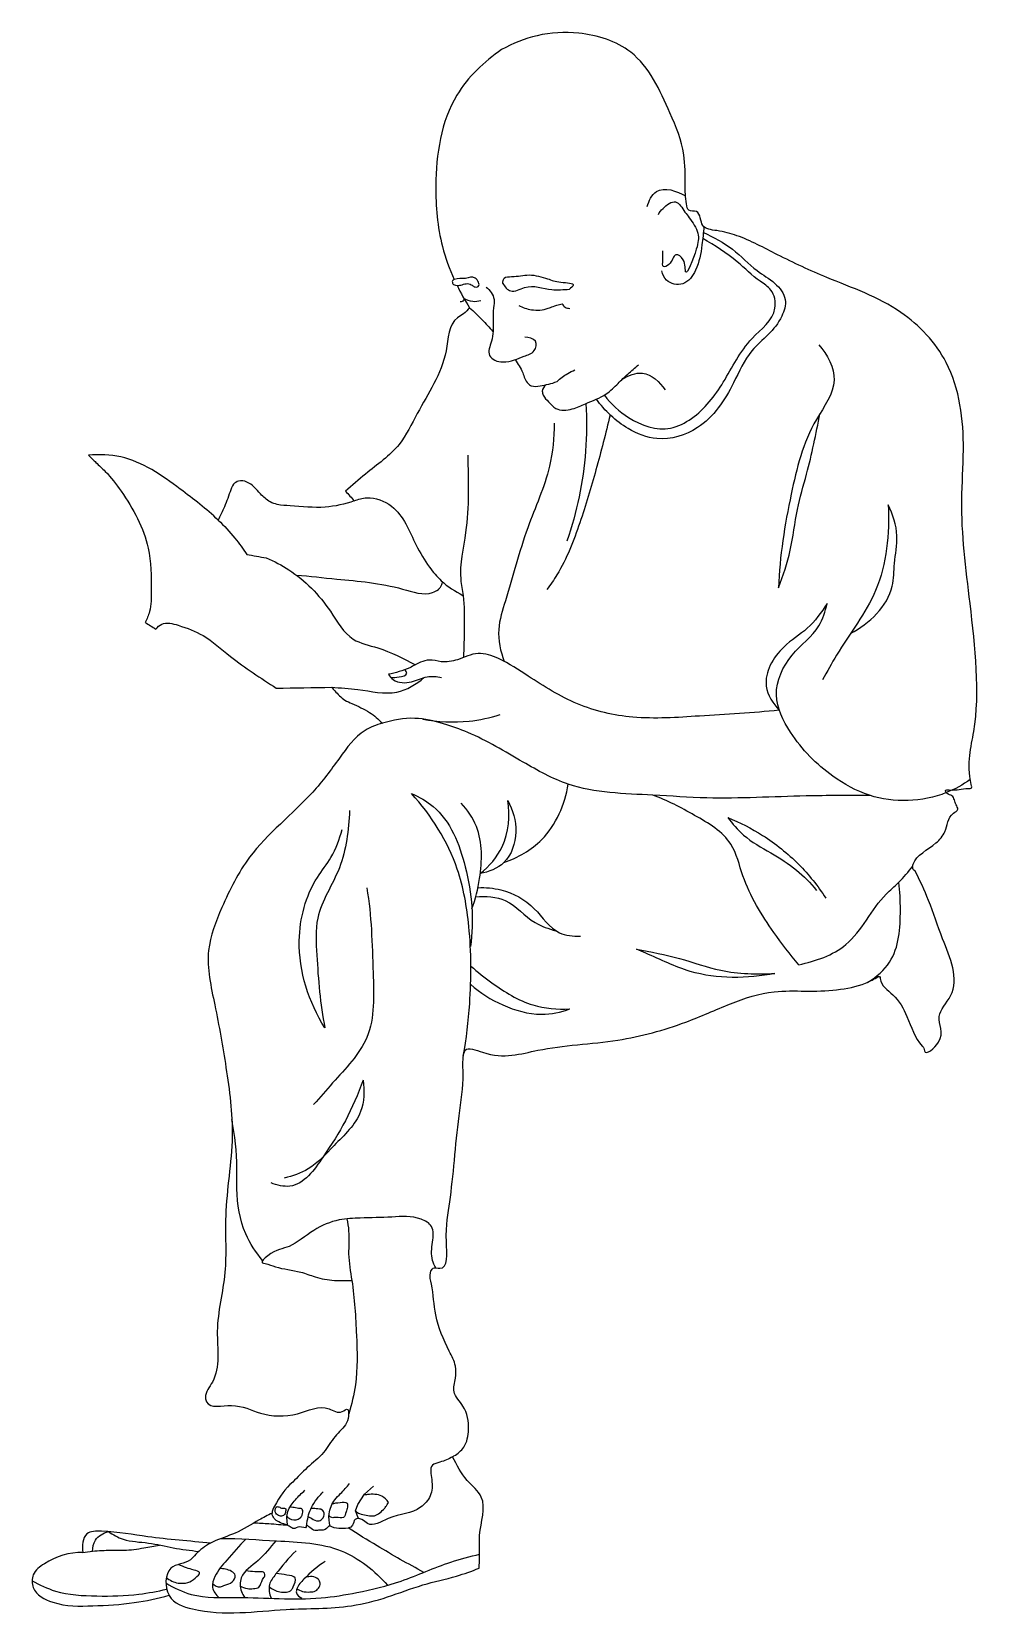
# Model space of a CAD drawing. Header units: millimetres. Extents: x -401 to 307, y -571 to 611.
import ezdxf

# ---------------------------------------------------------------- set-up
doc = ezdxf.new("R2010")
doc.units = ezdxf.units.MM
doc.header["$MEASUREMENT"] = 0
doc.layers.add('Inner', color=7, linetype='Continuous', true_color=0x5200ff)
doc.layers.add('Outer', color=7, linetype='Continuous', true_color=0xab00ff)

msp = doc.modelspace()

# ---------------------------------------------------------------- linework, layer by layer
at = {"layer": 'Inner'}
msp.add_lwpolyline([(-157.2, -498.1), (-159.4, -492.4), (-157.8, -487.5), (-152.9, -479.9), (-146, -474)], dxfattribs=at)
for points, knots in [([(58.1, 480.2), (59.3, 484.4), (65.1, 497.1), (80.4, 491.9), (86.6, 488.1)], [0, 0, 0, 0, 7.508672, 20.139047, 20.139047, 20.139047, 20.139047]), ([(66.4, 474.4), (67.3, 476), (70.5, 480), (80, 487.1), (85.2, 477.1), (91, 470), (97.3, 460.5), (95.4, 448), (85.3, 423.3), (87.2, 440.5), (77.7, 446.9), (76.9, 437.5), (68.9, 434), (70.2, 441.5), (69.7, 444.7), (69.8, 447.1)], [0, 0, 0, 0, 3.27911, 9.309549, 15.270479, 18.234533, 25.890577, 32.761551, 43.544649, 48.942343, 52.691609, 57.822272, 60.424176, 62.953718, 67.106589, 67.106589, 67.106589, 67.106589]), ([(100.3, 465.3), (100.1, 460.7), (98.8, 449.6), (96.3, 434.4), (86.4, 420.3), (72.3, 423), (69.5, 429.8), (69, 432.3)], [0, 0, 0, 0, 7.876825, 19.05514, 27.004364, 34.15899, 38.711001, 38.711001, 38.711001, 38.711001]), ([(100, 460.8), (107.6, 457.4), (122.4, 449.7), (137.3, 433.1), (153.2, 424.4), (163.2, 411.7), (158.5, 396.5), (148.8, 384.3), (132.5, 371.1), (121.2, 343.7), (101.7, 314.2), (67.8, 303.8), (40.2, 315), (26.4, 327.8), (20.2, 336.6)], [0, 0, 0, 0, 14.321701, 28.289868, 37.720901, 45.947748, 53.242889, 62.9526, 72.833677, 88.681977, 113.321704, 131.355878, 144.398587, 162.923108, 162.923108, 162.923108, 162.923108]), ([(26.2, 339.6), (31, 333), (44.9, 320), (71.1, 310.9), (97.5, 324.6), (116.7, 349.6), (131, 380.5), (156.2, 398.1), (152.4, 418.3), (138.5, 426.3), (123.9, 441.7), (108.5, 451.1), (99.6, 456.4)], [0, 0, 0, 0, 14.146312, 32.639799, 42.627938, 63.270216, 85.694338, 101.955441, 109.929857, 115.873636, 128.757828, 146.594863, 146.594863, 146.594863, 146.594863]), ([(-83.8, 421.4), (-82.9, 421.3), (-80.4, 421.7), (-77.2, 423), (-73.2, 422.5), (-71.2, 420), (-68.6, 420.1), (-67.9, 420.7), (-66.4, 421.9), (-70.1, 429.5), (-78, 425.6), (-83.1, 426.9), (-85.9, 425.7)], [16.88919, 16.88919, 16.88919, 16.88919, 18.459614, 20.934545, 23.113885, 24.610752, 26.386374, 26.386374, 26.386374, 30.235798, 34.333322, 39.228399, 39.228399, 39.228399, 39.228399]), ([(-49.6, 422.9), (-49.6, 424.2), (-49.1, 428.1), (-39.9, 427.6), (-30.1, 430.4), (-16.6, 426.8), (-8.4, 423.2), (6.2, 423.5), (1.1, 419.4), (0, 418.6)], [0, 0, 0, 0, 2.294846, 5.587856, 13.060244, 21.163316, 27.088587, 32.574584, 34.969219, 34.969219, 34.969219, 34.969219]), ([(-62.1, 420.2), (-59.3, 417.9), (-55.2, 412.7), (-56.9, 403.4), (-56.8, 392.9), (-56.7, 381.5), (-61.8, 370.2), (-55.4, 365), (-48.7, 363.8), (-41.2, 365.6), (-33.7, 368.8), (-25.6, 371), (-23.4, 381.5), (-30.3, 382.7), (-33.2, 382.7)], [0, 0, 0, 0, 6.296629, 9.895717, 15.762847, 24.308785, 30.409137, 33.488501, 36.976511, 41.98489, 46.413103, 51.410754, 55.423526, 60.272176, 60.272176, 60.272176, 60.272176]), ([(-49.6, 422.9), (-48.3, 420.5), (-43.3, 414.5), (-30.1, 423.5), (-15.5, 417.1), (-4.4, 418.3), (0, 418.6)], [0, 0, 0, 0, 4.660088, 10.829087, 22.510249, 30.019726, 30.019726, 30.019726, 30.019726]), ([(-78.6, 411.7), (-78.7, 410.8), (-79.4, 409.1), (-80.9, 409.1), (-81.5, 409.2)], [0, 0, 0, 0, 1.518373, 2.431252, 2.431252, 2.431252, 2.431252]), ([(-66.1, 410), (-68, 409.4), (-72.4, 408.8), (-76.7, 410.4), (-78.6, 411.7)], [0, 0, 0, 0, 3.441574, 7.499915, 7.499915, 7.499915, 7.499915]), ([(-74.5, 404.8), (-71.2, 401.9), (-65.3, 396.1), (-59.6, 390.1), (-57, 387.1)], [0, 0, 0, 0, 7.507701, 14.310463, 14.310463, 14.310463, 14.310463]), ([(-37.8, 406.5), (-34.9, 404.9), (-27.6, 402.4), (-17.3, 403.1), (-11.5, 406.2), (-5.3, 407.6)], [0, 0, 0, 0, 5.814394, 13.041896, 16.948481, 16.948481, 16.948481, 16.948481]), ([(-5.4, 407.8), (-4.9, 406.7), (-3.4, 404.8), (-0.9, 404.3), (0.3, 404.3)], [0, 0, 0, 0, 2.036856, 4.051294, 4.051294, 4.051294, 4.051294]), ([(186.2, 377.2), (192.4, 369.9), (203.8, 348.9), (176.6, 314.1), (164, 262.4), (156.8, 219.5), (156, 196)], [0, 0, 0, 0, 16.526736, 34.980281, 68.777808, 109.288951, 109.288951, 109.288951, 109.288951]), ([(-40.5, 366.1), (-38.5, 362.9), (-34.5, 357.4), (-32.7, 349.3), (-27.4, 345.6), (-19.5, 346.9), (-13.2, 348), (-9.2, 349.8)], [0, 0, 0, 0, 6.511296, 11.733312, 13.417362, 17.153932, 24.630721, 24.630721, 24.630721, 24.630721]), ([(-17.6, 347.3), (-19, 346.1), (-20.7, 343.3), (-19.3, 338.3), (-15.1, 334.5), (-9.4, 327.5), (2.2, 328.5), (13.8, 334.3), (26.7, 338.6), (35.9, 348), (43.7, 355.5), (48.9, 360), (51.5, 362.2)], [0, 0, 0, 0, 3.149372, 4.905043, 8.547762, 12.78801, 19.78963, 25.901702, 35.718195, 42.551699, 48.304894, 54.337413, 54.337413, 54.337413, 54.337413]), ([(-9.2, 349.8), (-6.8, 352), (-2.5, 355.2), (2.3, 357.6), (4.1, 358.4)], [0, 0, 0, 0, 5.751819, 9.135686, 9.135686, 9.135686, 9.135686]), ([(39.6, 351.5), (44, 354.3), (56.7, 359.4), (67.5, 349.4), (71.4, 343.6)], [0, 0, 0, 0, 8.984377, 20.936732, 20.936732, 20.936732, 20.936732]), ([(12.4, 333.4), (13.1, 321.5), (12.8, 286.8), (5.6, 252.4), (-1.8, 230.8)], [0, 0, 0, 0, 20.487675, 59.76324, 59.76324, 59.76324, 59.76324]), ([(30.4, 324.8), (27.2, 311.1), (20.1, 284.1), (8.3, 244), (-3.5, 213.5), (-14.1, 198.2), (-16.8, 194.7)], [0, 0, 0, 0, 24.26556, 48.070375, 72.338605, 80.0156, 80.0156, 80.0156, 80.0156]), ([(156, 196), (159.5, 205.1), (166.1, 224.2), (168.9, 253.4), (179.2, 286.7), (184, 310.7), (186.9, 325.7)], [0, 0, 0, 0, 16.804895, 34.581238, 50.271636, 76.747179, 76.747179, 76.747179, 76.747179]), ([(-11.2, 318.7), (-11.4, 307.9), (-13.9, 280.7), (-33.6, 238.5), (-43.8, 197.5), (-54.8, 164.4), (-51.4, 148.5), (-48.5, 141)], [0, 0, 0, 0, 18.631955, 46.550406, 79.314771, 91.880141, 105.848691, 105.848691, 105.848691, 105.848691]), ([(-75.8, 294.8), (-75.4, 275.6), (-74.2, 244.6), (-83, 209.8), (-78.2, 186.2), (-78.5, 166.7), (-78.6, 151.3), (-79, 143.9)], [0, 0, 0, 0, 33.071318, 53.418529, 60.242472, 74.281258, 86.895737, 86.895737, 86.895737, 86.895737]), ([(-160.4, 260.7), (-157.5, 262), (-147.9, 264.6), (-125.9, 256.2), (-117.1, 231.8), (-105.9, 212.7), (-94.6, 199.3), (-85.2, 193.1), (-79.4, 190.3)], [0, 0, 0, 0, 5.488958, 16.675247, 36.406409, 47.436463, 55.212916, 66.388004, 66.388004, 66.388004, 66.388004]), ([(237.8, 257.8), (238.9, 236.4), (235, 193.9), (204.6, 156.2), (192.3, 133.4), (188.8, 127.2)], [0, 0, 0, 0, 37.049092, 69.463566, 81.737226, 81.737226, 81.737226, 81.737226]), ([(209.8, 161.9), (223.7, 169.2), (242.4, 186.7), (241.9, 215.4), (246.4, 235.7), (241.3, 250.6), (237.8, 257.8)], [0, 0, 0, 0, 26.994449, 36.767023, 48.613826, 62.497685, 62.497685, 62.497685, 62.497685]), ([(-262, 246.4), (-257.5, 242.2), (-249.9, 234.2), (-243.4, 225), (-240.6, 220.8)], [63.742821, 63.742821, 63.742821, 63.742821, 74.342688, 83.007137, 83.007137, 83.007137, 83.007137]), ([(-226.1, 218.2), (-220.2, 215.7), (-201.5, 205.9), (-180.5, 184.5), (-165.2, 156.1), (-138.6, 151.1), (-123.9, 143.2), (-114.7, 138.6)], [0, 0, 0, 0, 11.012132, 36.112597, 51.541865, 62.695485, 80.453925, 80.453925, 80.453925, 80.453925]), ([(-203.6, 205.4), (-193.6, 204.6), (-166.9, 201.6), (-134, 199.1), (-107.3, 189.4), (-99.1, 193.7), (-97.7, 194.6)], [0, 0, 0, 0, 17.367401, 45.95139, 58.907211, 61.648143, 61.648143, 61.648143, 61.648143]), ([(-97.7, 194.6), (-97.2, 195.2), (-95.8, 196.9), (-94.8, 198.9), (-94.5, 200.2)], [0, 0, 0, 0, 1.385288, 3.770792, 3.770792, 3.770792, 3.770792]), ([(192.3, 184.2), (188, 177.6), (178.7, 164.7), (156.5, 151.9), (141.4, 125.9), (151.9, 109.6), (156.6, 104.7)], [0, 0, 0, 0, 13.598104, 26.472153, 44.824401, 56.568525, 56.568525, 56.568525, 56.568525]), ([(299.1, 53.1), (293.6, 49.1), (270.8, 36.3), (230.9, 34.9), (191.5, 57), (166.6, 82.2), (149.7, 116.5), (163.7, 147.3), (186.1, 162.8), (191, 178.4), (192.3, 184.2)], [0, 0, 0, 0, 11.770754, 44.771759, 62.444, 88.624732, 105.747139, 124.122325, 141.002537, 151.251039, 151.251039, 151.251039, 151.251039]), ([(156.6, 104.7), (136.8, 102.6), (100.4, 100.7), (49.7, 97), (5.2, 107.2), (-26.3, 127.1), (-49.1, 142.3), (-68.4, 149.2), (-82.1, 142), (-94.6, 139.8), (-103.7, 142.9), (-111.9, 140.4), (-121.1, 134.8), (-129.5, 132.5), (-134.9, 131.5)], [0, 0, 0, 0, 34.363758, 62.930642, 87.338278, 111.539335, 126.311269, 135.370526, 144.546272, 151.632006, 156.747568, 160.599137, 165.821153, 175.350438, 175.350438, 175.350438, 175.350438]), ([(-134.9, 131.5), (-134, 129.9), (-129.7, 124.8), (-117.6, 124.7), (-106.9, 130.5), (-98.9, 129.8), (-95.4, 129.1)], [0, 0, 0, 0, 3.156119, 11.023193, 18.049421, 24.135895, 24.135895, 24.135895, 24.135895]), ([(-133.2, 129.1), (-131.2, 128.9), (-127.7, 129.3), (-119.8, 130.8), (-122.1, 134.1), (-122.7, 134.8)], [0, 0, 0, 0, 3.527567, 7.185675, 8.864769, 8.864769, 8.864769, 8.864769]), ([(-177.3, 121.8), (-170.8, 121.2), (-154.7, 120.6), (-130.2, 114.3), (-114.2, 124), (-108.3, 129)], [0, 0, 0, 0, 11.347875, 28.023422, 41.296763, 41.296763, 41.296763, 41.296763]), ([(224.2, 41.1), (208.4, 41), (167.8, 41.2), (113.7, 37.8), (54.8, 42.2), (6.2, 43), (-37.4, 67.4), (-66.9, 85.3), (-94.5, 95.2), (-116, 100.2), (-131.7, 97.4), (-139.4, 94.9)], [0, 0, 0, 0, 27.321957, 70.001434, 93.10928, 129.666417, 151.28923, 178.119628, 189.155, 201.765307, 215.802366, 215.802366, 215.802366, 215.802366]), ([(-109.4, 98.1), (-98.1, 95.9), (-78.3, 94.9), (-59.2, 99), (-51.7, 101.4)], [0, 0, 0, 0, 19.906908, 33.510235, 33.510235, 33.510235, 33.510235]), ([(-48.8, -8.9), (-38.4, -5.3), (-14.5, 8.1), (-3.3, 34.4), (-0.8, 49.5)], [0, 0, 0, 0, 18.959811, 45.296811, 45.296811, 45.296811, 45.296811]), ([(-117.7, 42.5), (-112, 40), (-91.2, 28.3), (-74, -15), (-71, -52), (-73.8, -71.6)], [0, 0, 0, 0, 10.744641, 40.109553, 74.328499, 74.328499, 74.328499, 74.328499]), ([(-79.1, -153.3), (-76.8, -140.3), (-73, -108.2), (-73.1, -61.1), (-82.7, -5.8), (-102.9, 26.3), (-117.7, 42.5)], [0, 0, 0, 0, 22.650792, 55.75561, 80.816276, 118.663815, 118.663815, 118.663815, 118.663815]), ([(-46, 37.4), (-42.1, 30.4), (-37.4, 14.1), (-45.2, -10.2), (-60.1, -16), (-66.5, -17.1)], [0, 0, 0, 0, 13.923109, 28.028628, 39.201939, 39.201939, 39.201939, 39.201939]), ([(-66.5, -17.1), (-59.7, -11.7), (-45.8, 4.1), (-44.2, 26), (-46, 37.4)], [0, 0, 0, 0, 14.860409, 34.847841, 34.847841, 34.847841, 34.847841]), ([(171.2, -85.1), (164.5, -77.5), (148.8, -56.5), (130.3, -27.2), (122.3, 9.6), (93.1, 26.7), (73.2, 37.4), (62.3, 41.3)], [0, 0, 0, 0, 17.473449, 45.085597, 59.59621, 79.498343, 99.356571, 99.356571, 99.356571, 99.356571]), ([(-163.9, 29.9), (-164.8, 15.4), (-167.7, -13.1), (-190.4, -45.2), (-187.9, -87.3), (-186, -114.3), (-182.3, -132.2)], [0, 0, 0, 0, 24.997834, 48.424483, 64.250372, 95.64794, 95.64794, 95.64794, 95.64794]), ([(-72.7, -43.5), (-70, -36.2), (-65.2, -16.1), (-64.3, 13.3), (-76, 30.3), (-80.6, 35.4)], [0, 0, 0, 0, 13.425436, 35.838419, 47.696117, 47.696117, 47.696117, 47.696117]), ([(118.2, 24.7), (127.2, 21), (146.2, 11.3), (171.4, -8.9), (185.4, -26.4), (191.3, -35.4)], [0, 0, 0, 0, 16.816189, 36.584123, 55.185058, 55.185058, 55.185058, 55.185058]), ([(118.2, 24.7), (121.6, 20), (130.9, 9.2), (150.1, -1.4), (169.6, -13.4), (179.9, -24.2), (184.4, -29.7)], [0, 0, 0, 0, 10.152089, 24.127605, 37.40625, 49.595006, 49.595006, 49.595006, 49.595006]), ([(-182.3, -132.2), (-194.4, -113.1), (-207.3, -73.6), (-195.1, -27.7), (-176.1, -4.4), (-171.5, 8.5), (-169.5, 15.7)], [0, 0, 0, 0, 38.940241, 67.137745, 77.511268, 90.371941, 90.371941, 90.371941, 90.371941]), ([(171.2, -85.1), (183.6, -82.5), (213.1, -72.6), (226.9, -39.7), (246.8, -23.3), (252.9, -15.8), (256.2, -11.5)], [0, 0, 0, 0, 21.957463, 49.649274, 56.981166, 66.245089, 66.245089, 66.245089, 66.245089]), ([(-151.1, -27.9), (-147.5, -48.7), (-146.9, -85.2), (-144.3, -139.9), (-172.4, -167.9), (-185.9, -184.1), (-190.8, -189.3)], [0, 0, 0, 0, 36.449694, 64.250698, 88.663949, 100.963654, 100.963654, 100.963654, 100.963654]), ([(-69.8, -34.4), (-62.4, -33.9), (-44.4, -34.8), (-29.7, -53.7), (-15.3, -58.3), (-10, -59.8)], [0, 0, 0, 0, 12.757899, 28.644518, 38.256626, 38.256626, 38.256626, 38.256626]), ([(-68.2, -27.7), (-62.5, -27.4), (-47, -28.7), (-25.2, -40.8), (-12.1, -62.5), (2.9, -64), (8.2, -63.9)], [0, 0, 0, 0, 9.931559, 26.326353, 41.249566, 50.308777, 50.308777, 50.308777, 50.308777]), ([(223.1, -97.9), (229.2, -94), (245.6, -80), (247.4, -50.3), (246.7, -30.5), (245.7, -23.7)], [0, 0, 0, 0, 12.387146, 35.284136, 47.05188, 47.05188, 47.05188, 47.05188]), ([(50, -73.5), (60.8, -75.5), (82.1, -79.5), (115.3, -91.7), (139.9, -92.4), (153.4, -91.6)], [0, 0, 0, 0, 18.851249, 37.330318, 60.56258, 60.56258, 60.56258, 60.56258]), ([(153.4, -91.6), (132.7, -95.6), (97.7, -96.3), (65.7, -80.1), (52.4, -74.5), (50, -73.5)], [0, 0, 0, 0, 36.338063, 56.897615, 61.289108, 61.289108, 61.289108, 61.289108]), ([(-73.4, -86.1), (-68.5, -90.6), (-54.1, -101.8), (-30.2, -116.8), (-8.8, -118.6), (0.4, -118.1)], [0, 0, 0, 0, 11.496882, 31.470474, 47.451183, 47.451183, 47.451183, 47.451183]), ([(-73.6, -99.9), (-66.5, -106.1), (-49.9, -116.5), (-23.6, -124.1), (-6.3, -120.5), (0.4, -118.1)], [0, 0, 0, 0, 16.283266, 33.3817, 45.784194, 45.784194, 45.784194, 45.784194]), ([(-153.9, -171.1), (-157.6, -181.5), (-166.2, -201.8), (-183, -227.8), (-201.2, -253.6), (-218.1, -249.6), (-222.5, -247.8)], [0, 0, 0, 0, 19.007085, 37.181598, 56.151323, 64.388382, 64.388382, 64.388382, 64.388382]), ([(-153.9, -171.1), (-152.8, -178.9), (-153.3, -198.9), (-174.6, -218.2), (-191.7, -237.8), (-206.5, -242.8), (-212.7, -244.2)], [0, 0, 0, 0, 13.568004, 32.080577, 46.949546, 57.989587, 57.989587, 57.989587, 57.989587]), ([(-228.8, -305.6), (-233.9, -299.7), (-244.7, -283.3), (-248.5, -258.4), (-247.5, -229.8), (-249.6, -212.5), (-251.7, -200.5)], [0, 0, 0, 0, 13.531242, 33.193369, 42.084071, 63.01655, 63.01655, 63.01655, 63.01655]), ([(-99.7, -311.2), (-100.7, -309.4), (-103.5, -303.2), (-102.2, -292.9), (-100.5, -279.8), (-114.8, -272), (-133, -273.5), (-153.3, -273.9), (-173.4, -274.7), (-191.4, -282.2), (-207.8, -297), (-220.2, -297.1), (-231, -307.3), (-224.6, -308.3), (-216.2, -312), (-202.7, -312.9), (-188.7, -318.5), (-176.9, -320.9), (-167.6, -320.4), (-163.3, -320.5), (-162.2, -320.5)], [0, 0, 0, 0, 3.50944, 11.3238, 18.081253, 23.478957, 36.076811, 49.568245, 58.640791, 70.392087, 83.014144, 93.033552, 96.820378, 97.935856, 102.588381, 113.707328, 120.151797, 128.566502, 134.235743, 136.074416, 136.074416, 136.074416, 136.074416]), ([(-166, -274.6), (-165.4, -277.6), (-163.9, -286.3), (-165.4, -301.7), (-163.4, -314), (-162.2, -320.5)], [-26.505616, -26.505616, -26.505616, -26.505616, -21.228289, -11.422033, 0, 0, 0, 0]), ([(-162.2, -320.5), (-160.3, -334.1), (-158.6, -360), (-157.7, -393.7), (-162.4, -412.9), (-164.6, -419.9)], [0, 0, 0, 0, 23.661543, 44.918419, 57.586983, 57.586983, 57.586983, 57.586983]), ([(-87.1, -452), (-90, -453.7), (-94.8, -455.7), (-104.9, -458), (-102, -470.1), (-102.3, -481.1), (-114.2, -494.5), (-131.3, -494.4), (-148.4, -505.4), (-154.2, -498.2), (-160.8, -497.5), (-160.9, -505.1), (-167, -505.6), (-172.2, -505.5), (-175.5, -505.5), (-179.3, -502.8), (-181.5, -506.7), (-184.8, -506.8), (-187.7, -506.6), (-191.3, -508.1), (-196.6, -501.4), (-196.2, -506), (-201.8, -502.9), (-205.1, -506.5), (-208.6, -503.9), (-212.1, -502.2), (-217.7, -500.9), (-221.7, -496.8), (-221.8, -494.1), (-221.8, -494)], [488.044901, 488.044901, 488.044901, 488.044901, 493.954167, 497.454896, 503.591462, 510.513671, 516.92893, 531.618563, 540.769886, 543.831842, 546.679404, 549.390202, 553.892592, 554.604482, 558.584071, 559.379988, 561.946746, 563.761717, 564.829553, 566.965224, 570.629904, 570.98585, 573.833411, 576.424732, 578.016567, 580.40432, 583.445517, 588.00384, 588.230773, 588.230773, 588.230773, 588.230773]), ([(-178.4, -503.7), (-179.3, -500.7), (-179.9, -493.8), (-176.5, -484.9), (-169.6, -478.7), (-166.1, -474.5), (-164, -471.9)], [0, 0, 0, 0, 5.289252, 11.785663, 15.411698, 21.180546, 21.180546, 21.180546, 21.180546]), ([(-209.9, -503.3), (-210.8, -499.9), (-211.2, -492.3), (-204.5, -483.9), (-199.8, -479.1), (-197.2, -477)], [0, 0, 0, 0, 6.051032, 12.01879, 17.777118, 17.777118, 17.777118, 17.777118]), ([(-195.9, -503.2), (-195.8, -502), (-195.2, -496.9), (-192.7, -489.4), (-187.9, -482.6), (-184.9, -479.4), (-183.6, -478.2)], [0, 0, 0, 0, 1.999217, 8.897764, 13.30389, 16.361374, 16.361374, 16.361374, 16.361374]), ([(-134.9, -486.1), (-136.2, -484.2), (-140.5, -479.6), (-148, -479.9), (-152.4, -480.4), (-153.3, -480.6)], [0, 0, 0, 0, 3.974805, 10.1452, 11.7528, 11.7528, 11.7528, 11.7528]), ([(-219.4, -493), (-219.1, -494.4), (-217.3, -495.8), (-214.3, -496.6), (-211.9, -494.8), (-211.7, -492.8), (-211.3, -490.2), (-214.5, -490.6), (-216.1, -489.6), (-219.1, -488.7), (-219.8, -491.5), (-219.4, -493)], [0, 0, 0, 0, 2.089502, 3.812109, 4.891397, 6.697168, 7.378587, 8.770688, 10.50356, 11.19961, 13.562336, 13.562336, 13.562336, 13.562336]), ([(-210.6, -496.4), (-209.7, -497.5), (-206.8, -499.7), (-201.3, -498.9), (-199, -495.1), (-198.3, -491.9), (-200.3, -490.2), (-202.2, -490.8), (-204.9, -489.8), (-207.1, -489.7), (-208.6, -489.6)], [0, 0, 0, 0, 2.407253, 6.094381, 7.612834, 10.054148, 10.713721, 11.769039, 13.05631, 15.598739, 15.598739, 15.598739, 15.598739]), ([(-194.8, -496.5), (-193.9, -497.1), (-191.6, -498.2), (-188, -500.7), (-183.8, -498.4), (-182.3, -494.6), (-184.1, -491.6), (-185.7, -491), (-188, -491), (-190.1, -490.5), (-192.2, -490.7), (-192.8, -490.7)], [0, 0, 0, 0, 1.765463, 4.692184, 6.555959, 9.208468, 10.766074, 11.966662, 12.020088, 14.68164, 15.663905, 15.663905, 15.663905, 15.663905]), ([(-177, -487.2), (-175.1, -486.5), (-171.8, -486.2), (-165.3, -485.3), (-165.4, -490.1), (-166.6, -493.2), (-168, -498.7), (-173.3, -496.6), (-177, -497.9), (-178.8, -496.5), (-179.3, -495.8)], [0, 0, 0, 0, 3.583025, 6.545129, 8.209056, 10.308343, 12.936529, 15.98178, 17.959244, 19.415903, 19.415903, 19.415903, 19.415903]), ([(-159.4, -492.4), (-158.6, -493.2), (-156.2, -494.9), (-151.5, -495.5), (-146.7, -496.6), (-141.9, -494.8), (-139.2, -491.8), (-136.6, -489), (-135.5, -487.2), (-134.9, -486.1)], [0, 0, 0, 0, 2.031439, 4.946923, 7.955873, 10.457189, 13.329274, 14.882292, 17.001203, 17.001203, 17.001203, 17.001203]), ([(-355.7, -522.4), (-355.7, -519.6), (-354.3, -512.5), (-347.6, -508.8), (-343.9, -507.8)], [0, 0, 0, 0, 4.876455, 11.57007, 11.57007, 11.57007, 11.57007]), ([(-343.9, -507.8), (-340.4, -510.1), (-331.1, -515.3), (-313.9, -515.6), (-295.4, -520.3), (-282.8, -521.8), (-276.4, -522.6)], [0, 0, 0, 0, 7.123765, 18.065732, 28.9447, 39.971518, 39.971518, 39.971518, 39.971518]), ([(-209.9, -503.3), (-214.6, -502.8), (-223.2, -502.1), (-231.7, -501.6), (-235.5, -501.5)], [0, 0, 0, 0, 8.1763, 14.768744, 14.768744, 14.768744, 14.768744]), ([(-108.5, -538.2), (-120.3, -531.9), (-139.3, -521.1), (-157.8, -509.7), (-164.9, -505.1)], [0, 0, 0, 0, 23.075943, 37.555379, 37.555379, 37.555379, 37.555379]), ([(-355.7, -522.4), (-351.1, -522), (-343.3, -521.5), (-330.5, -522), (-318.4, -520.2), (-309.6, -518.6), (-305.7, -517.8)], [0, 0, 0, 0, 7.875111, 13.50476, 22.108694, 28.917429, 28.917429, 28.917429, 28.917429]), ([(-267.6, -516.4), (-271.7, -518.6), (-277, -522.5), (-284.5, -531.9), (-301.8, -531.7), (-302, -549), (-298.6, -555.2)], [-168.823607, -168.823607, -168.823607, -168.823607, -160.911245, -157.608553, -148.50728, -136.983075, -136.983075, -136.983075, -136.983075]), ([(-241.3, -513.4), (-246.4, -518.3), (-254.1, -527.6), (-264.1, -538.7), (-267.5, -549.8), (-263.7, -555), (-261.5, -557)], [0, 0, 0, 0, 12.236991, 20.90144, 25.724191, 30.744822, 30.744822, 30.744822, 30.744822]), ([(-259.8, -512.9), (-246, -512.8), (-216.2, -515.2), (-170.3, -516.5), (-145.1, -537.1), (-135.6, -547.8)], [0, 0, 0, 0, 23.807763, 51.898133, 76.635221, 76.635221, 76.635221, 76.635221]), ([(-218.9, -514.6), (-223.2, -519.7), (-230.5, -529.7), (-244.1, -537.8), (-246.4, -549), (-244.2, -554.2), (-242.1, -557)], [0, 0, 0, 0, 11.458709, 21.759025, 24.652676, 30.620055, 30.620055, 30.620055, 30.620055]), ([(-301, -546.1), (-295.1, -549.7), (-278.1, -557.9), (-238.1, -555.8), (-196.9, -559.9), (-156.1, -553.1), (-123.3, -545.2), (-94.2, -531.5), (-74.1, -526.3), (-66.9, -524.6)], [0, 0, 0, 0, 11.955845, 31.6734, 67.615035, 83.168882, 102.714189, 125.585033, 138.367993, 138.367993, 138.367993, 138.367993]), ([(-203.9, -522.2), (-209.6, -527.4), (-215.9, -535.8), (-225.2, -547.2), (-223.8, -554.4), (-222.5, -557.5)], [0, 0, 0, 0, 13.275208, 18.368601, 24.340963, 24.340963, 24.340963, 24.340963]), ([(-182.2, -530.1), (-188.1, -533.6), (-195.2, -540.4), (-203, -548.3), (-204.2, -554.5), (-201.3, -556.7), (-199.6, -557.4)], [0, 0, 0, 0, 11.819337, 16.965151, 18.678102, 21.88832, 21.88832, 21.88832, 21.88832]), ([(-300.7, -542.1), (-298.1, -544.1), (-292.9, -546.7), (-284.4, -546.3), (-279.8, -543.3), (-273.8, -537.9), (-281, -536.3), (-285.6, -534.9), (-289.6, -533.2), (-291.5, -532.3)], [0, 0, 0, 0, 5.615086, 9.741694, 13.482956, 16.49884, 19.020105, 22.486549, 26.114442, 26.114442, 26.114442, 26.114442]), ([(-266.1, -546.5), (-264.6, -548), (-261.1, -550), (-256.3, -547), (-251.3, -546.5), (-248, -540.5), (-253.5, -536.1), (-257.9, -535.2), (-260.9, -535.5)], [0, 0, 0, 0, 3.630515, 5.63558, 9.139365, 12.138629, 14.509755, 19.700234, 19.700234, 19.700234, 19.700234]), ([(-245.7, -548.2), (-244, -549.3), (-240.6, -550.6), (-235.9, -550.4), (-230.3, -549.6), (-229.8, -544), (-227, -541.3), (-227.2, -537.7), (-231.3, -537.7), (-235.6, -537.8), (-239.1, -537.4), (-241.2, -537.1)], [0, 0, 0, 0, 3.371677, 5.985443, 8.402334, 11.998985, 13.84446, 14.954844, 17.247268, 19.257857, 22.966616, 22.966616, 22.966616, 22.966616]), ([(-224, -548.8), (-221.7, -550.8), (-216.5, -553.4), (-208.1, -553.2), (-205.4, -547.8), (-202.5, -541.2), (-211.8, -540.2), (-215.9, -539.2), (-218.6, -539.1)], [0, 0, 0, 0, 5.134391, 10.181666, 11.606089, 15.518913, 19.227279, 23.84327, 23.84327, 23.84327, 23.84327]), ([(-203.3, -550.5), (-202, -551.3), (-198.8, -552.8), (-194, -552.9), (-188, -552.6), (-184.9, -546.8), (-188.5, -541), (-193.7, -541), (-196.7, -541.9)], [0, 0, 0, 0, 2.640042, 5.81697, 8.300683, 12.548665, 13.996726, 19.390954, 19.390954, 19.390954, 19.390954]), ([(-400.8, -544.4), (-395.3, -547.6), (-379.9, -554.7), (-352.3, -556.2), (-324.5, -555.6), (-307.2, -552.3), (-300.4, -550.7)], [0, 0, 0, 0, 10.897076, 28.799892, 46.8964, 58.99192, 58.99192, 58.99192, 58.99192])]:
    msp.add_open_spline(points, degree=3, knots=knots, dxfattribs=at)
for points in [[(-240.6, 220.8), (-235.8, 220), (-230.9, 219.1), (-226.1, 218.2)], [(-363, -523.3), (-360.6, -523), (-358.1, -522.7), (-355.7, -522.4)]]:
    msp.add_open_spline(points, degree=3, dxfattribs=at)
at = {"layer": 'Outer'}
msp.add_open_spline([(-221.8, -494), (-221.8, -492.3), (-217, -483.3), (-212.1, -475.6), (-206.3, -470.9), (-202.7, -467.2), (-195.5, -459.5), (-182.9, -450), (-175.9, -436.8), (-166.2, -428.7), (-164.2, -421.6), (-165.2, -415.1), (-171.7, -420.9), (-183.4, -411.6), (-203.9, -422.7), (-229.6, -421.8), (-248.9, -410.8), (-269.1, -416.7), (-271.5, -409), (-271.5, -403.7), (-259.2, -389.4), (-265.9, -355.7), (-254.5, -315.6), (-258.4, -266.4), (-248.6, -215.8), (-255.6, -162.8), (-263.6, -117.5), (-273.1, -76.6), (-258.4, -39.3), (-236.9, 4.1), (-197.6, 33.6), (-172.4, 67.5), (-157.5, 88.6), (-144, 93.7), (-139.4, 94.9), (-142.3, 97.9), (-149.3, 104), (-159.5, 108.4), (-168.9, 112.6), (-173.5, 117.5), (-176.6, 120.9), (-177.3, 121.8), (-191.1, 121.5), (-204.8, 121.3), (-218.6, 121.1), (-230.2, 128.7), (-249.1, 140.6), (-271.1, 160.7), (-288.7, 167.3), (-302.5, 171), (-307.3, 166.6), (-308.5, 165.1), (-311.2, 166.8), (-313.8, 168.4), (-316.4, 170.1), (-315.1, 172.7), (-311.9, 180.3), (-311.9, 199.3), (-312.1, 231.1), (-328.6, 260.7), (-343.7, 280.8), (-352.8, 288.9), (-356.9, 293), (-358.7, 294.9), (-350.7, 295.5), (-325.2, 294.8), (-293.8, 272.5), (-270.7, 254.7), (-262, 246.4), (-260.6, 249.2), (-257.3, 256.1), (-253.8, 265), (-251.4, 273), (-246.3, 276.3), (-237.7, 274.8), (-231.6, 266.7), (-224.5, 260.2), (-216.6, 257.4), (-202.7, 257), (-183.4, 254.5), (-167.4, 258.4), (-160.4, 260.7), (-162.6, 263.1), (-164.8, 265.5), (-167, 268), (-162, 272.2), (-149, 284.1), (-126.2, 299.4), (-110.4, 334), (-90.5, 361.5), (-90.1, 394.3), (-78.5, 400.2), (-75.8, 403.2), (-74.5, 404.8), (-77.9, 410.2), (-81, 415.7), (-83.8, 421.4), (-84.5, 421.4), (-85.6, 421.7), (-87.2, 422.7), (-87.6, 424.9), (-86.4, 425.5), (-85.9, 425.7), (-89.5, 433.7), (-97.7, 456.4), (-101.8, 503.3), (-93.3, 560.2), (-63.6, 588.3), (-50.5, 597.2), (-42.3, 601.9), (-23.4, 609.4), (10.3, 611.4), (53.6, 597.9), (72.5, 556.2), (86.8, 522.8), (86.2, 498.6), (86.6, 485.9), (88.3, 475.9), (95.7, 477.8), (98, 471.5), (99.1, 463.6), (112.2, 462.2), (130.5, 457.5), (157.5, 442.7), (197.9, 424), (246.5, 407.4), (289.3, 361.9), (295.6, 308.2), (290.9, 248.1), (299.8, 179.4), (308.1, 103.6), (296, 65), (300.6, 46), (292.6, 46.7), (289.1, 44.5), (279.6, 45.5), (282.1, 41.6), (285.6, 41.6), (287.4, 37.6), (288.2, 34.3), (291, 30.3), (282, 26), (282.2, 14.7), (271.1, 2.2), (258, -3.6), (255.8, -12.6), (256.8, -14.8), (257.7, -14.8), (257.8, -14.8), (261.4, -22.1), (269.3, -39), (278.8, -68.9), (294.1, -101.8), (270.9, -123.8), (282.9, -139.6), (264.7, -153.7), (264.7, -147.2), (257.7, -140.3), (253.3, -125), (243.7, -107.6), (232, -100.7), (231.9, -94), (230.9, -93.7), (227.5, -95.8), (217.7, -100.8), (198.9, -104.5), (176.1, -105), (149.1, -104), (119.2, -114), (82.2, -130.9), (34.3, -143.8), (-18.8, -145.5), (-52.2, -157), (-77.8, -145), (-79.8, -157), (-78.3, -172.5), (-84.5, -208.6), (-87, -253.5), (-93.3, -284.2), (-89.8, -314.3), (-101.8, -310.2), (-104.6, -316.5), (-101.4, -327.9), (-100.8, -348.5), (-92.4, -368.3), (-84.3, -383.3), (-84.6, -393.7), (-88, -404.8), (-76.8, -415.2), (-74.2, -430.2), (-76.9, -444.5), (-83.6, -450), (-86.7, -451.8), (-87.1, -452), (-84, -458.2), (-78.5, -469.1), (-59.6, -483.9), (-68.4, -506.8), (-66.6, -524), (-67.1, -532.3), (-67.3, -535.1), (-72.9, -537.3), (-86.6, -542.2), (-110.1, -547), (-135.4, -557.1), (-169.3, -565.7), (-218.6, -564.4), (-263.6, -572.1), (-295.1, -561.5), (-298.6, -555.3), (-298.6, -555.2), (-307.1, -557.6), (-325.9, -561.8), (-355.3, -563.2), (-381.2, -563.9), (-401, -553.5), (-401.1, -538.5), (-386.6, -527.5), (-373, -523.1), (-363, -523.3), (-363.7, -518.6), (-362.7, -507.3), (-339.6, -507.4), (-311.2, -512.8), (-283.2, -514.9), (-267.6, -516.4), (-267, -516.1), (-261.1, -513.1), (-248.1, -509.4), (-234.3, -500.4), (-225, -495.7), (-221.8, -494)], degree=3, knots=[0, 0, 0, 0, 3.149859, 16.10646, 16.10646, 16.10646, 24.841976, 34.425478, 42.787228, 50.412087, 54.718271, 56.418436, 58.933692, 64.658889, 78.366059, 94.248201, 107.05013, 117.916441, 119.616606, 119.850142, 127.047811, 148.865249, 174.339589, 198.54648, 232.881083, 262.441286, 289.679387, 313.118397, 332.438705, 357.02371, 395.935439, 414.397088, 430.566993, 438.645972, 438.645972, 438.645972, 445.874899, 454.334565, 457.718431, 463.609907, 465.620747, 465.620747, 465.620747, 489.350756, 489.350756, 489.350756, 513.30317, 527.969507, 539.592452, 546.614073, 549.933238, 549.933238, 549.933238, 555.289606, 555.289606, 555.289606, 560.298308, 569.409646, 587.617591, 614.567265, 625.468423, 630.954175, 635.501983, 635.501983, 635.501983, 649.331661, 678.363232, 699.244805, 699.244805, 699.244805, 704.537211, 712.441455, 715.995521, 718.461916, 722.075887, 729.85234, 735.229388, 738.461822, 743.976849, 759.064472, 771.827077, 771.827077, 771.827077, 777.451324, 777.451324, 777.451324, 788.767374, 807.970146, 823.348481, 852.92064, 867.87419, 870.9928, 874.662459, 874.662459, 874.662459, 885.560081, 885.560081, 885.560081, 886.71645, 887.443115, 888.755798, 889.607245, 889.607245, 889.607245, 904.663172, 930.802737, 970.726267, 998.076629, 998.076629, 998.076629, 1014.397277, 1032.333178, 1056.018242, 1087.017743, 1105.889216, 1118.920914, 1127.076729, 1129.99827, 1133.298271, 1136.461659, 1139.892836, 1146.242831, 1155.190246, 1174.363434, 1197.666405, 1232.763748, 1261.688357, 1299.912431, 1321.355653, 1365.90858, 1420.726933, 1443.538454, 1445.166004, 1446.364532, 1454.69532, 1456.311035, 1457.662518, 1460.029564, 1462.110386, 1464.274004, 1466.361189, 1468.891898, 1477.599075, 1483.741423, 1497.114878, 1498.639966, 1500.004046, 1500.19321, 1500.19321, 1500.19321, 1514.326259, 1531.840098, 1556.551267, 1566.690588, 1577.669247, 1584.798781, 1585.989584, 1587.157262, 1601.362682, 1612.50407, 1621.332212, 1622.202766, 1622.601738, 1622.795268, 1628.920748, 1641.649156, 1655.212253, 1668.477905, 1687.834398, 1708.589392, 1738.67935, 1773.236098, 1796.982049, 1804.504025, 1807.703186, 1814.734202, 1832.836723, 1869.907459, 1887.052051, 1898.792848, 1901.64041, 1903.715909, 1908.711838, 1922.077925, 1938.680499, 1945.533683, 1950.723364, 1956.518436, 1963.827154, 1974.107435, 1981.954887, 1987.579133, 1988.238111, 1988.238111, 1988.238111, 2000.119133, 2009.462271, 2025.851219, 2035.105794, 2040.026349, 2040.026349, 2040.026349, 2050.278365, 2065.209926, 2081.235645, 2097.09545, 2125.167368, 2165.308053, 2176.786941, 2177.009424, 2177.009424, 2177.009424, 2192.228649, 2210.059289, 2227.339593, 2237.743606, 2243.229358, 2249.917311, 2267.093766, 2267.093766, 2267.093766, 2275.184109, 2281.596779, 2301.584211, 2328.585021, 2328.585021, 2328.585021, 2329.87586, 2339.936884, 2351.641657, 2357.969023, 2357.969023, 2357.969023, 2357.969023], dxfattribs=at)

doc.saveas('drawing.dxf')
